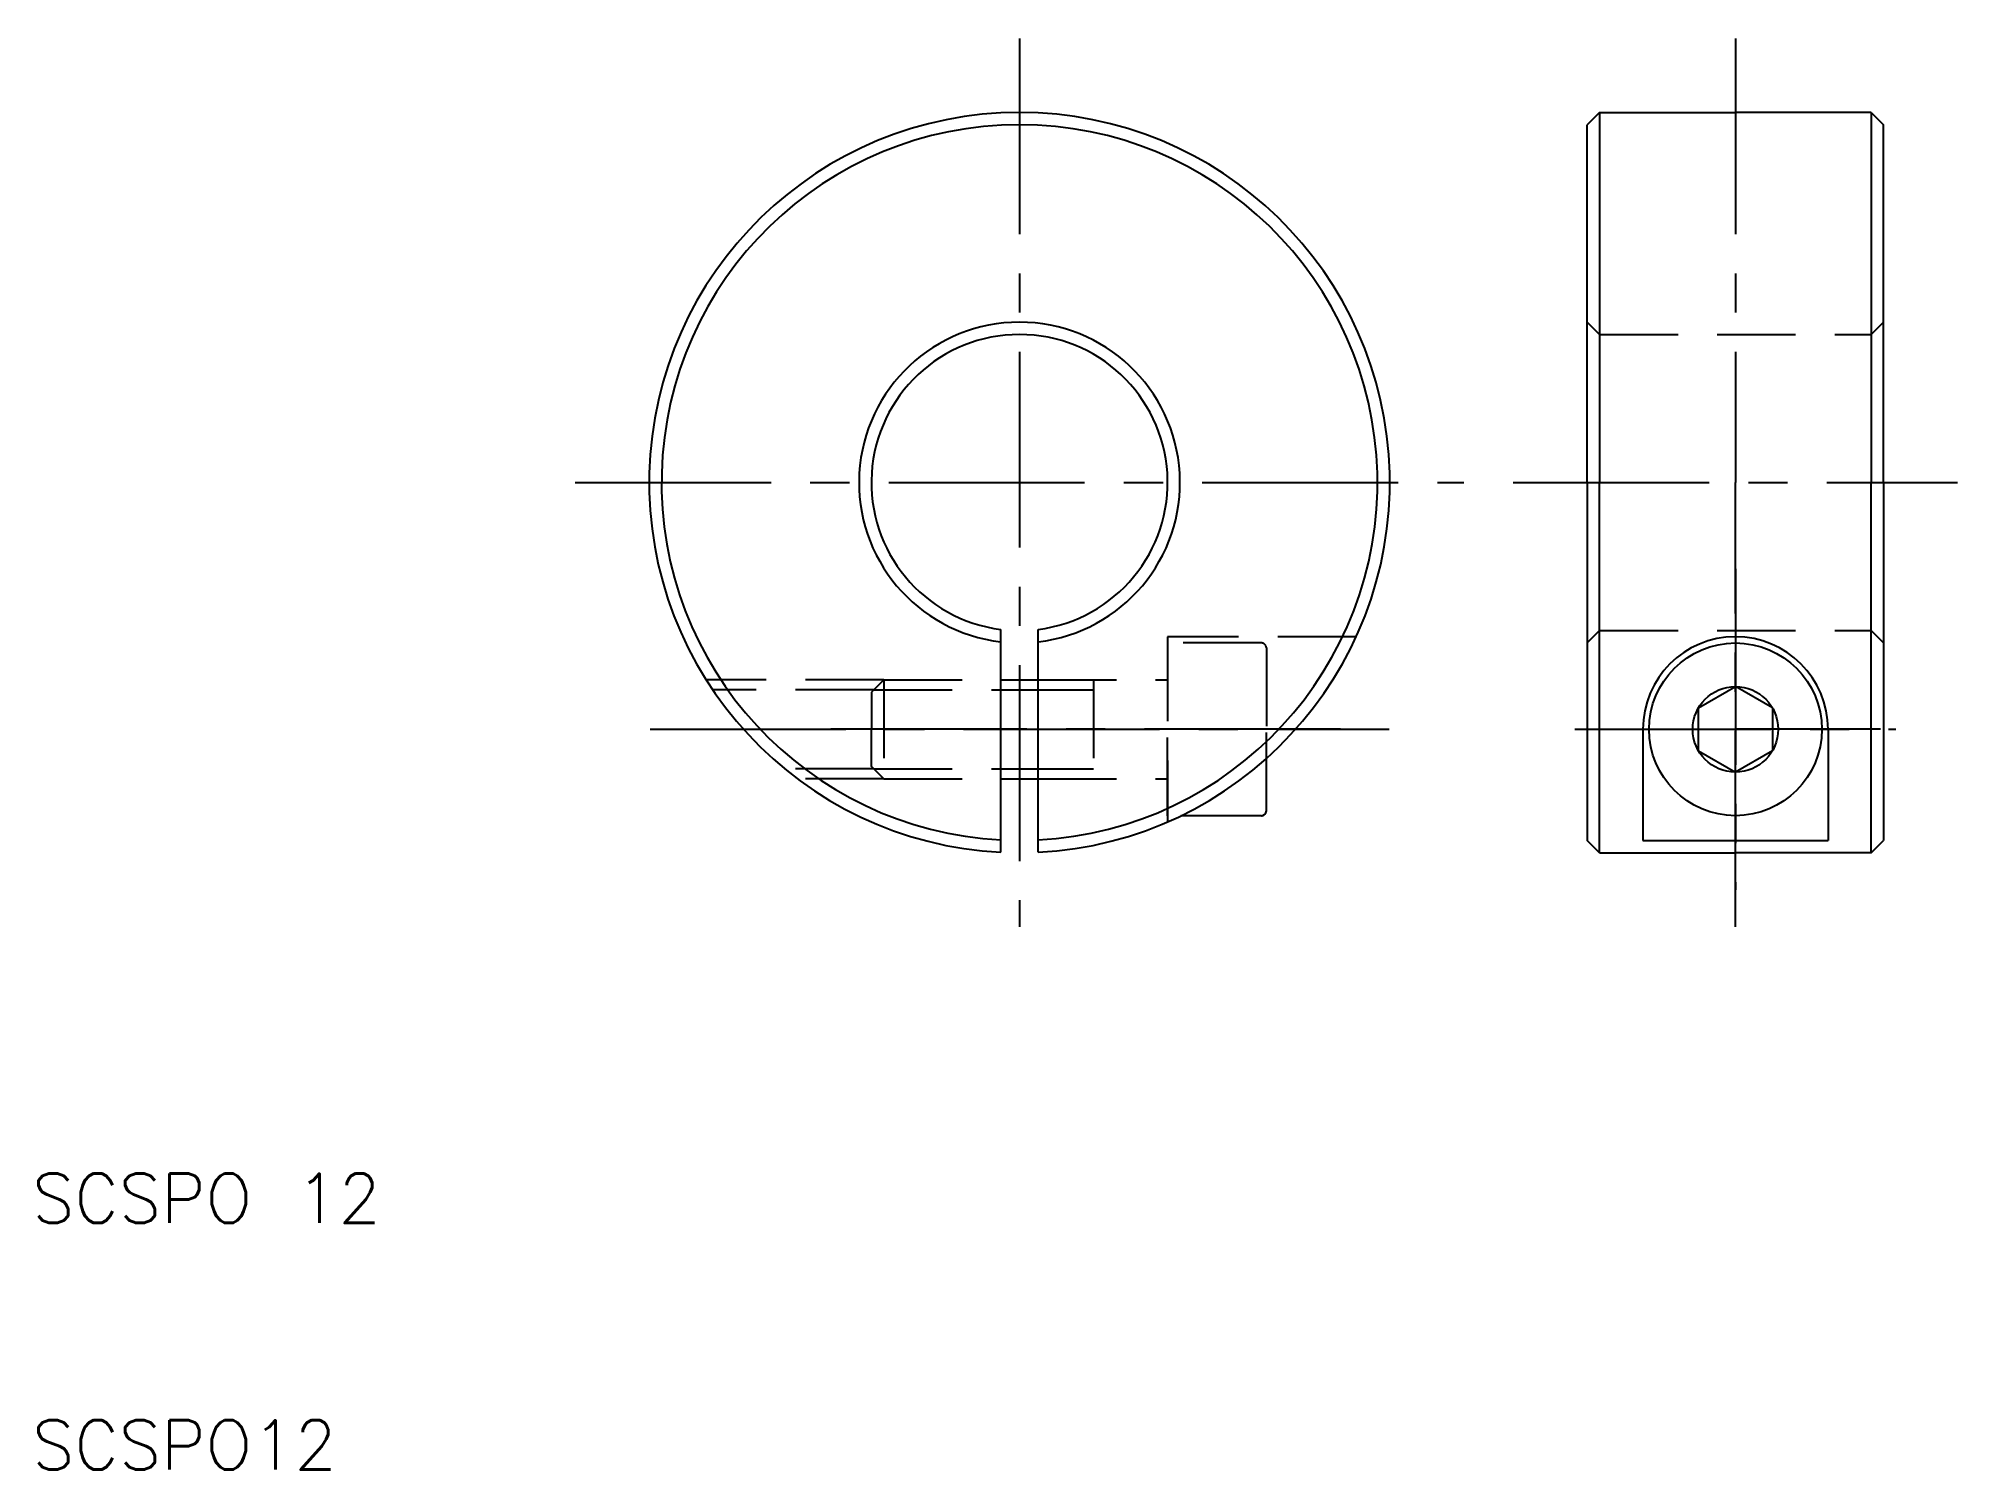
# Model space of a CAD drawing. Extents: x 10.3 to 88, y 10 to 68.
import ezdxf

# ---------------------------------------------------------------- set-up
doc = ezdxf.new("R2010")
doc.units = 0
doc.header["$LTSCALE"] = 0.25
doc.linetypes.add('CENTER', pattern=[50.8, 31.75, -6.35, 6.35, -6.35])
doc.linetypes.add('DASHED', pattern=[19.05, 12.7, -6.35])
doc.layers.get('0').update_dxf_attribs({"linetype": 'CONTINUOUS'})
doc.layers.add('CENTER', color=1, linetype='CENTER')
doc.styles.get("Standard").update_dxf_attribs({"font": 'txt.shx', "bigfont": 'extfont.shx'})

msp = doc.modelspace()

# ---------------------------------------------------------------- linework, layer by layer
for p, q in [((73.5, 65), (73, 64.5)), ((73.5, 65), (79, 65)), ((73.5, 65), (73.5, 50)), ((84.5, 65), (79, 65)), ((84.5, 65), (84.5, 50)), ((84.5, 65), (85, 64.5)), ((73, 50), (73, 64.5)), ((85, 50), (85, 64.5)), ((73, 50), (73, 35.5)), ((73.5, 35), (73.5, 50)), ((84.5, 35), (84.5, 50)), ((85, 50), (85, 35.5)), ((49.25, 35.019), (49.25, 44.047)), ((50.75, 35.019), (50.75, 44.047)), ((49.25, 42), (50.75, 42)), ((77.5, 40.866), (79, 41.732)), ((80.5, 40.866), (79, 41.732)), ((77.5, 39.134), (77.5, 40.866)), ((80.5, 40.866), (80.5, 39.134)), ((75.25, 40), (75.25, 35.5)), ((82.75, 40), (82.75, 35.5)), ((77.5, 39.134), (79, 38.268)), ((80.5, 39.134), (79, 38.268)), ((60, 36.7), (60, 38.82)), ((49.25, 38), (50.75, 38)), ((59.8, 36.5), (56.538, 36.5)), ((73.5, 35), (73, 35.5)), ((73.5, 35), (79, 35)), ((75.25, 35.5), (82.75, 35.5)), ((84.5, 35), (79, 35)), ((84.5, 35), (85, 35.5))]:
    msp.add_line(p, q)
at = {"color": 3, "linetype": 'DASHED'}
for p, q in [((73.5, 56), (73, 56.5)), ((73.5, 56), (84.5, 56)), ((84.5, 56), (85, 56.5)), ((63.636, 43.75), (56, 43.75)), ((56, 43.75), (56, 43.5)), ((73.5, 44), (73, 43.5)), ((73.5, 44), (84.5, 44)), ((84.5, 44), (85, 43.5)), ((56, 43.5), (56, 36.252)), ((59.8, 43.5), (56, 43.5)), ((60, 43.3), (60, 40)), ((44.5, 42), (37.311, 42)), ((44.5, 42), (44, 41.5)), ((44.5, 42), (49.25, 42)), ((44.5, 42), (44.5, 38)), ((50.75, 42), (56, 42)), ((53, 42), (53, 38)), ((44.1, 41.6), (37.573, 41.6)), ((44, 41.5), (44, 40)), ((44.1, 41.6), (49.25, 41.6)), ((50.75, 41.6), (53, 41.6)), ((44, 38.5), (44, 40)), ((56, 36.5), (56, 40)), ((60, 36.7), (60, 40)), ((44.1, 38.4), (40.49, 38.4)), ((44.5, 38), (44, 38.5)), ((44.1, 38.4), (49.25, 38.4)), ((50.75, 38.4), (53, 38.4)), ((44.5, 38), (41, 38)), ((44.5, 38), (49.25, 38)), ((50.75, 38), (56, 38)), ((59.8, 36.5), (56, 36.5))]:
    msp.add_line(p, q, dxfattribs=at)
at = {"color": 3}
for p, q in [((49.25, 41.6), (50.75, 41.6)), ((49.25, 38.4), (50.75, 38.4))]:
    msp.add_line(p, q, dxfattribs=at)
for radius in [3.5, 1.732]:
    msp.add_circle((79, 40), radius)
for centre, radius, start, end in [((50, 50), 15, 272.86598, 267.13402), ((50, 50), 14.5, 272.9649, 267.0351), ((50, 50), 6.5, 90, 263.37419), ((50, 50), 6, 90, 262.81924), ((50, 50), 6.5, 276.62581, 90), ((50, 50), 6, 277.18076, 90), ((79, 40), 3.75, 0, 180), ((59.8, 36.7), 0.2, 270, 0)]:
    msp.add_arc(centre, radius, start, end)
at = {"color": 3, "linetype": 'DASHED'}
for centre, start, end in [((59.8, 43.3), 0, 90), ((59.8, 36.7), 270, 0)]:
    msp.add_arc(centre, 0.2, start, end, dxfattribs=at)
at = {"layer": 'CENTER', "color": 1, "linetype": 'CENTER'}
for p, q in [((50, 68), (50, 32)), ((79, 68), (79, 50)), ((32, 50), (68, 50)), ((70, 50), (88, 50)), ((79, 32), (79, 50)), ((79, 46.5), (79, 33.5)), ((35.033, 40), (64.967, 40)), ((63, 40), (41, 40)), ((63, 40), (53, 40)), ((72.5, 40), (85.5, 40)), ((73.125, 40), (79, 40)), ((84.875, 40), (79, 40))]:
    msp.add_line(p, q, dxfattribs=at)

# ---------------------------------------------------------------- texts
for s, p in [('SCSPO 12', (10, 20)), ('SCSPO12', (10, 10))]:
    msp.add_text(s, height=2).set_placement(p)

doc.saveas('drawing.dxf')
